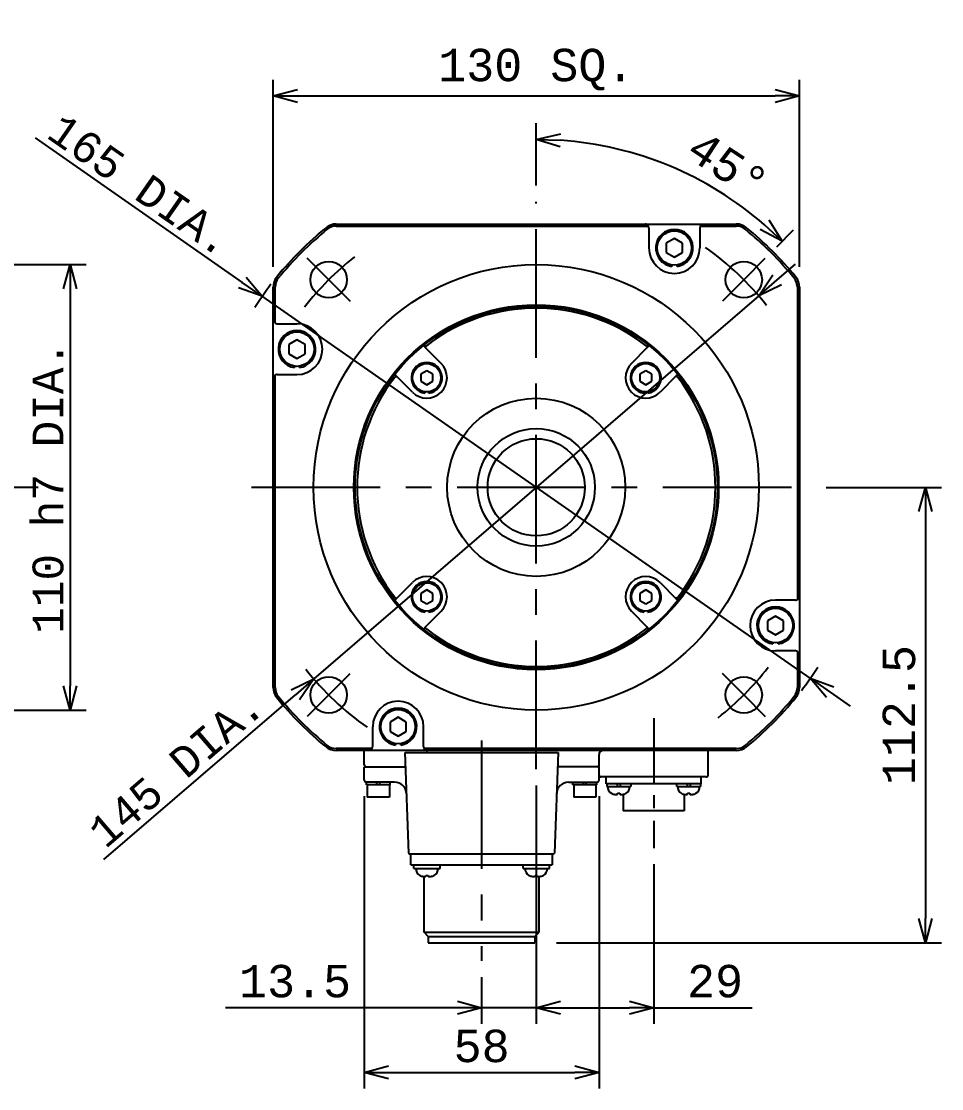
# Model space of a CAD drawing. Header units: millimetres. Extents: x 25 to 667, y 128 to 521.
# Drawn here: x 439.5 to 666.8, y 196.2 to 459.7 of the extents above; entities that cross this region are included whole.
import ezdxf

# ---------------------------------------------------------------- set-up
doc = ezdxf.new("R2010")
doc.units = ezdxf.units.MM
doc.linetypes.add('CENTER', pattern=[50.8, 31.75, -6.35, 6.35, -6.35])
doc.layers.add('CENTER', color=1, linetype='CENTER')
doc.layers.add('DIM', color=97, linetype='Continuous')
doc.styles.add('monotxt.shx', font='monotxt.shx', dxfattribs={"bigfont": 'extfont2.shx'})
doc.dimstyles.new('MANUAL', dxfattribs={"dimscale": 4, "dimtxt": 2, "dimasz": 1.5, "dimexe": 1, "dimexo": 1, "dimtad": 1, "dimdec": 1, "dimdsep": 46, "dimtxsty": 'monotxt.shx', "dimblk": 'OPEN30', "dimcen": 2.5, "dimadec": 0, "dimazin": 0, "dimtfac": 1, "dimtdec": 1, "dimtmove": 0, "dimatfit": 3, "dimldrblk": 'OPEN30', "dimfxl": 1, "dimtzin": 0, "dimlwe": -1, "dimarcsym": 0})
doc.dimstyles.new('MANUAL diameter', dxfattribs={"dimscale": 4, "dimtxt": 1.9, "dimasz": 1.5, "dimexe": 1, "dimexo": 1, "dimgap": 0.4, "dimtad": 1, "dimdsep": 46, "dimtxsty": 'monotxt.shx', "dimblk": 'OPEN30', "dimcen": 0.09, "dimclre": 256, "dimadec": 0, "dimazin": 0, "dimtfac": 1, "dimtmove": 0, "dimatfit": 3, "dimldrblk": 'OPEN30', "dimfxl": 1, "dimtolj": 1, "dimtzin": 0, "dimarcsym": 0})

# ---------------------------------------------------------------- blocks, each defined once
blk = doc.blocks.new('_Open30')
at = {"color": 0, "linetype": 'ByBlock', "lineweight": -2}
for p, q in [((-1, 0.268), (0, 0)), ((0, 0), (-1, -0.268)), ((0, 0), (-1, 0))]:
    blk.add_line(p, q, dxfattribs=at)
blk = doc.blocks.new('*D2')
at = {"layer": 'Defpoints', "color": 0}
for p in [(631.69, 441.31), (501.69, 395.08), (631.69, 395.08)]:
    blk.add_point(p, dxfattribs=at)
at = {"layer": 'DIM', "color": 0}
for p, q in [((501.69, 399.08), (501.69, 445.31)), ((631.69, 399.08), (631.69, 445.31))]:
    blk.add_line(p, q, dxfattribs=at)
at = {"layer": 'DIM', "color": 0, "lineweight": -2}
blk.add_line((507.69, 441.31), (625.69, 441.31), dxfattribs=at)
at = {"layer": 'DIM', "color": 0, "lineweight": -2, "xscale": 6, "yscale": 6, "zscale": 6, "rotation": 180}
blk.add_blockref('_Open30', (501.69, 441.31), dxfattribs=at)
at = {"layer": 'DIM', "color": 0, "lineweight": -2, "xscale": 6, "yscale": 6, "zscale": 6}
blk.add_blockref('_Open30', (631.69, 441.31), dxfattribs=at)
at = {"layer": 'DIM', "color": 0, "insert": (566.69, 447.81), "char_height": 8, "attachment_point": 5, "style": 'monotxt.shx'}
blk.add_mtext('130 SQ.', dxfattribs=at)
blk = doc.blocks.new('*D3')
at = {"layer": 'Defpoints', "color": 0}
for p in [(499, 391.84), (634.37, 297.51)]:
    blk.add_point(p, dxfattribs=at)
at = {"layer": 'DIM', "color": 0, "lineweight": -2}
for p, q in [((442.88, 430.94), (494.07, 395.27)), ((634.37, 297.51), (499, 391.84)), ((639.3, 294.08), (644.22, 290.65))]:
    blk.add_line(p, q, dxfattribs=at)
at = {"layer": 'DIM', "color": 0, "lineweight": -2, "xscale": 6, "yscale": 6, "zscale": 6}
for p, rotation in [((499, 391.84), 325.1326233747921), ((634.37, 297.51), 145.1326233747921)]:
    blk.add_blockref('_Open30', p, dxfattribs=dict(at, rotation=rotation))
at = {"layer": 'DIM', "color": 0, "insert": (469.1, 419.25), "char_height": 7.6, "attachment_point": 5, "rotation": 325.1326, "style": 'monotxt.shx'}
blk.add_mtext('\\A1;165 DIA.', dxfattribs=at)
blk = doc.blocks.new('*D4')
at = {"layer": 'Defpoints', "color": 0}
for p in [(634.28, 344.67), (567.67, 232.18), (662.82, 232.18)]:
    blk.add_point(p, dxfattribs=at)
at = {"layer": 'DIM', "color": 0}
for p, q in [((638.28, 344.67), (666.82, 344.67)), ((571.67, 232.18), (666.82, 232.18))]:
    blk.add_line(p, q, dxfattribs=at)
at = {"layer": 'DIM', "color": 0, "lineweight": -2}
blk.add_line((662.82, 338.67), (662.82, 238.18), dxfattribs=at)
at = {"layer": 'DIM', "color": 0, "lineweight": -2, "xscale": 6, "yscale": 6, "zscale": 6}
for p, rotation in [((662.82, 344.67), 90), ((662.82, 232.18), 270)]:
    blk.add_blockref('_Open30', p, dxfattribs=dict(at, rotation=rotation))
at = {"layer": 'DIM', "color": 0, "insert": (656.32, 288.43), "char_height": 8, "attachment_point": 5, "rotation": 90, "style": 'monotxt.shx'}
blk.add_mtext('112.5', dxfattribs=at)
blk = doc.blocks.new('*D5')
at = {"layer": 'Defpoints', "color": 0}
for p in [(621.63, 391.98), (511.74, 297.37)]:
    blk.add_point(p, dxfattribs=at)
at = {"layer": 'DIM', "color": 0, "lineweight": -2}
for p, q in [((626.17, 395.89), (630.72, 399.81)), ((621.63, 391.98), (511.74, 297.37)), ((459.91, 252.74), (507.2, 293.45))]:
    blk.add_line(p, q, dxfattribs=at)
at = {"layer": 'DIM', "color": 0, "lineweight": -2, "xscale": 6, "yscale": 6, "zscale": 6}
for p, rotation in [((621.63, 391.98), 220.7270919902629), ((511.74, 297.37), 40.72709199026291)]:
    blk.add_blockref('_Open30', p, dxfattribs=dict(at, rotation=rotation))
at = {"layer": 'DIM', "color": 0, "insert": (477.76, 275.23), "char_height": 7.6, "attachment_point": 5, "rotation": 40.7271, "style": 'monotxt.shx'}
blk.add_mtext('\\A1;145 DIA.', dxfattribs=at)
blk = doc.blocks.new('*D6')
at = {"layer": 'Defpoints', "color": 0}
for p in [(566.69, 275.07), (553.19, 227.73), (566.69, 216.18)]:
    blk.add_point(p, dxfattribs=at)
at = {"layer": 'DIM', "color": 0}
for p, q in [((566.69, 271.07), (566.69, 212.18)), ((553.19, 223.73), (553.19, 212.18))]:
    blk.add_line(p, q, dxfattribs=at)
at = {"layer": 'DIM', "color": 0, "lineweight": -2}
for p, q in [((547.19, 216.18), (489.94, 216.18)), ((566.69, 216.18), (553.19, 216.18)), ((572.69, 216.18), (578.69, 216.18))]:
    blk.add_line(p, q, dxfattribs=at)
at = {"layer": 'DIM', "color": 0, "lineweight": -2, "xscale": 6, "yscale": 6, "zscale": 6}
blk.add_blockref('_Open30', (553.19, 216.18), dxfattribs=at)
at = {"layer": 'DIM', "color": 0, "lineweight": -2, "xscale": 6, "yscale": 6, "zscale": 6, "rotation": 180}
blk.add_blockref('_Open30', (566.69, 216.18), dxfattribs=at)
at = {"layer": 'DIM', "color": 0, "insert": (507.11, 222.68), "char_height": 8, "attachment_point": 5, "style": 'monotxt.shx'}
blk.add_mtext('13.5', dxfattribs=at)
blk = doc.blocks.new('*D7')
at = {"layer": 'Defpoints', "color": 0}
for p in [(524.19, 272.37), (582.19, 272.37), (582.19, 200.18)]:
    blk.add_point(p, dxfattribs=at)
at = {"layer": 'DIM', "color": 0}
for p, q in [((524.19, 268.37), (524.19, 196.18)), ((582.19, 268.37), (582.19, 196.18))]:
    blk.add_line(p, q, dxfattribs=at)
at = {"layer": 'DIM', "color": 0, "lineweight": -2}
blk.add_line((530.19, 200.18), (576.19, 200.18), dxfattribs=at)
at = {"layer": 'DIM', "color": 0, "lineweight": -2, "xscale": 6, "yscale": 6, "zscale": 6, "rotation": 180}
blk.add_blockref('_Open30', (524.19, 200.18), dxfattribs=at)
at = {"layer": 'DIM', "color": 0, "lineweight": -2, "xscale": 6, "yscale": 6, "zscale": 6}
blk.add_blockref('_Open30', (582.19, 200.18), dxfattribs=at)
at = {"layer": 'DIM', "color": 0, "insert": (553.19, 206.68), "char_height": 8, "attachment_point": 5, "style": 'monotxt.shx'}
blk.add_mtext('58', dxfattribs=at)
blk = doc.blocks.new('*D14')
at = {"layer": 'Defpoints', "color": 0}
for p in [(383.62, 399.67), (383.62, 289.67), (451.53, 289.67)]:
    blk.add_point(p, dxfattribs=at)
at = {"layer": 'DIM', "lineweight": -2}
for p, q in [((387.62, 399.67), (455.53, 399.67)), ((387.62, 289.67), (455.53, 289.67))]:
    blk.add_line(p, q, dxfattribs=at)
at = {"layer": 'DIM', "color": 0, "lineweight": -2}
blk.add_line((451.53, 393.67), (451.53, 295.67), dxfattribs=at)
at = {"layer": 'DIM', "color": 0, "lineweight": -2, "xscale": 6, "yscale": 6, "zscale": 6}
for p, rotation in [((451.53, 399.67), 90), ((451.53, 289.67), 270)]:
    blk.add_blockref('_Open30', p, dxfattribs=dict(at, rotation=rotation))
at = {"layer": 'DIM', "color": 0, "insert": (446.13, 344.67), "char_height": 7.6, "attachment_point": 5, "rotation": 90, "style": 'monotxt.shx'}
blk.add_mtext('\\A1;110 h7 DIA.', dxfattribs=at)
blk = doc.blocks.new('*D20')
at = {"layer": 'Defpoints', "color": 0}
for p in [(566.69, 275.07), (595.69, 255.58), (595.69, 216.18)]:
    blk.add_point(p, dxfattribs=at)
at = {"layer": 'DIM', "color": 0}
for p, q in [((566.69, 271.07), (566.69, 212.18)), ((595.69, 251.58), (595.69, 212.18))]:
    blk.add_line(p, q, dxfattribs=at)
at = {"layer": 'DIM', "color": 0, "lineweight": -2}
for p, q in [((572.69, 216.18), (589.69, 216.18)), ((595.69, 216.18), (620.02, 216.18))]:
    blk.add_line(p, q, dxfattribs=at)
at = {"layer": 'DIM', "color": 0, "lineweight": -2, "xscale": 6, "yscale": 6, "zscale": 6, "rotation": 180}
blk.add_blockref('_Open30', (566.69, 216.18), dxfattribs=at)
at = {"layer": 'DIM', "color": 0, "lineweight": -2, "xscale": 6, "yscale": 6, "zscale": 6}
blk.add_blockref('_Open30', (595.69, 216.18), dxfattribs=at)
at = {"layer": 'DIM', "color": 0, "insert": (610.85, 222.68), "char_height": 8, "attachment_point": 5, "style": 'monotxt.shx'}
blk.add_mtext('29', dxfattribs=at)
blk = doc.blocks.new('*D21')
at = {"layer": 'Defpoints', "color": 0}
for p in [(588.92, 427.66), (566.69, 415.19), (623.25, 401.24), (617.95, 395.94), (566.69, 344.67)]:
    blk.add_point(p, dxfattribs=at)
at = {"layer": 'DIM', "color": 0}
for p, q in [((566.69, 419.19), (566.69, 434.59)), ((626.08, 404.07), (630.26, 408.25))]:
    blk.add_line(p, q, dxfattribs=at)
at = {"layer": 'DIM', "color": 0, "lineweight": -2}
blk.add_arc((566.69, 344.67), 85.91, 49.0022, 85.9978, dxfattribs=at)
at = {"layer": 'DIM', "color": 0, "lineweight": -2, "xscale": 6, "yscale": 6, "zscale": 6}
for p, rotation in [((566.69, 430.59), 177.9989159191492), ((627.44, 405.42), 317.0010840808505)]:
    blk.add_blockref('_Open30', p, dxfattribs=dict(at, rotation=rotation))
at = {"layer": 'DIM', "color": 0, "insert": (617.74, 421.7), "char_height": 8, "attachment_point": 5, "rotation": 326.4622, "style": 'monotxt.shx'}
blk.add_mtext('45°\u3000', dxfattribs=at)

msp = doc.modelspace()

# ---------------------------------------------------------------- linework, layer by layer
for p, q in [((517.276, 409.673), (607.822, 409.673)), ((517.276, 409.173), (594.397, 409.173)), ((594.531, 408.673), (594.531, 403.779)), ((607.09, 408.673), (607.09, 403.779)), ((607.224, 409.173), (616.094, 409.173)), ((608.073, 409.673), (616.094, 409.673)), ((600.81, 406.088), (598.81, 404.933)), ((602.81, 404.933), (600.81, 406.088)), ((598.81, 404.933), (598.81, 402.624)), ((602.81, 402.624), (602.81, 404.933)), ((598.81, 402.624), (600.81, 401.469)), ((600.81, 401.469), (602.81, 402.624)), ((600.16, 399.586), (600.16, 399.225)), ((601.46, 399.225), (601.46, 399.586)), ((501.685, 386.06), (501.685, 394.082)), ((502.185, 385.211), (502.185, 394.082)), ((631.185, 394.082), (631.185, 316.961)), ((631.685, 394.082), (631.685, 303.536)), ((501.685, 295.263), (501.685, 385.809)), ((502.685, 385.077), (507.579, 385.077)), ((507.579, 381.107), (505.579, 379.952)), ((505.579, 379.952), (505.579, 377.643)), ((509.579, 379.952), (507.579, 381.107)), ((509.579, 377.643), (509.579, 379.952)), ((505.579, 377.643), (507.579, 376.488)), ((507.579, 376.488), (509.579, 377.643)), ((539.174, 379.255), (543.174, 375.255)), ((590.197, 375.255), (594.197, 379.255)), ((506.929, 374.605), (506.929, 374.244)), ((508.229, 374.244), (508.229, 374.605)), ((502.185, 295.263), (502.185, 372.384)), ((502.685, 372.518), (507.579, 372.518)), ((536.103, 368.184), (532.103, 372.184)), ((539.639, 373.451), (538.139, 372.585)), ((538.139, 372.585), (538.139, 370.853)), ((541.139, 372.585), (539.639, 373.451)), ((541.139, 370.853), (541.139, 372.585)), ((593.732, 373.451), (592.232, 372.585)), ((592.232, 372.585), (592.232, 370.853)), ((595.232, 372.585), (593.732, 373.451)), ((595.232, 370.853), (595.232, 372.585)), ((601.268, 372.184), (597.268, 368.184)), ((538.139, 370.853), (539.639, 369.987)), ((539.639, 369.987), (541.139, 370.853)), ((592.232, 370.853), (593.732, 369.987)), ((593.732, 369.987), (595.232, 370.853)), ((539.139, 368.27), (539.139, 367.952)), ((540.139, 367.952), (540.139, 368.27)), ((593.232, 368.27), (593.232, 367.952)), ((594.232, 367.952), (594.232, 368.27)), ((532.103, 317.161), (536.103, 321.161)), ((539.639, 319.358), (538.139, 318.492)), ((541.139, 318.492), (539.639, 319.358)), ((593.732, 319.358), (592.232, 318.492)), ((595.232, 318.492), (593.732, 319.358)), ((597.268, 321.161), (601.268, 317.161)), ((538.139, 318.492), (538.139, 316.76)), ((538.139, 316.76), (539.639, 315.894)), ((539.639, 315.894), (541.139, 316.76)), ((541.139, 316.76), (541.139, 318.492)), ((592.232, 318.492), (592.232, 316.76)), ((592.232, 316.76), (593.732, 315.894)), ((593.732, 315.894), (595.232, 316.76)), ((595.232, 316.76), (595.232, 318.492)), ((630.685, 316.827), (625.792, 316.827)), ((539.139, 314.176), (539.139, 313.859)), ((543.174, 314.09), (539.174, 310.09)), ((540.139, 313.859), (540.139, 314.176)), ((594.197, 310.09), (590.197, 314.09)), ((593.232, 314.176), (593.232, 313.859)), ((594.232, 313.859), (594.232, 314.176)), ((625.792, 312.857), (623.792, 311.702)), ((623.792, 311.702), (623.792, 309.393)), ((627.792, 311.702), (625.792, 312.857)), ((627.792, 309.393), (627.792, 311.702)), ((623.792, 309.393), (625.792, 308.238)), ((625.792, 308.238), (627.792, 309.393)), ((625.142, 306.355), (625.142, 305.994)), ((626.442, 305.994), (626.442, 306.355)), ((630.685, 304.268), (625.792, 304.268)), ((631.185, 304.134), (631.185, 295.263)), ((631.685, 303.285), (631.685, 295.263)), ((532.56, 287.876), (530.56, 286.721)), ((534.56, 286.721), (532.56, 287.876)), ((526.281, 280.673), (526.281, 285.566)), ((530.56, 286.721), (530.56, 284.412)), ((534.56, 284.412), (534.56, 286.721)), ((538.84, 280.673), (538.84, 285.566)), ((530.56, 284.412), (532.56, 283.257)), ((532.56, 283.257), (534.56, 284.412)), ((526.147, 280.173), (517.276, 280.173)), ((525.298, 279.673), (517.276, 279.673)), ((524.185, 276.173), (524.185, 279.673)), ((616.094, 279.673), (525.549, 279.673)), ((531.91, 281.373), (531.91, 281.012)), ((533.21, 281.012), (533.21, 281.373)), ((616.094, 280.173), (538.974, 280.173)), ((609.185, 273.673), (609.185, 279.673)), ((534.312, 279.173), (572.058, 279.173)), ((535.179, 254.366), (534.312, 279.173)), ((572.058, 279.173), (571.192, 254.366)), ((582.185, 272.373), (582.185, 278.673)), ((524.185, 272.373), (524.185, 275.473)), ((524.385, 275.673), (534.435, 275.673)), ((581.985, 275.673), (571.936, 275.673)), ((531.67, 271.873), (524.685, 271.873)), ((524.735, 271.173), (524.735, 271.873)), ((527.335, 271.173), (527.335, 271.873)), ((528.035, 271.173), (528.035, 271.873)), ((530.635, 271.173), (530.635, 271.873)), ((531.673, 271.873), (531.671, 271.873)), ((574.699, 271.873), (574.698, 271.873)), ((574.701, 271.873), (581.685, 271.873)), ((575.735, 271.173), (575.735, 271.873)), ((578.335, 271.173), (578.335, 271.873)), ((579.035, 271.173), (579.035, 271.873)), ((581.635, 271.173), (581.635, 271.873)), ((608.685, 273.173), (582.685, 273.173)), ((583.985, 271.473), (583.985, 273.173)), ((607.385, 271.473), (583.985, 271.473)), ((584.105, 271.473), (584.105, 270.773)), ((586.705, 271.473), (586.705, 270.773)), ((587.405, 271.473), (587.405, 270.773)), ((590.005, 271.473), (590.005, 270.773)), ((601.365, 271.473), (601.365, 270.773)), ((603.965, 271.473), (603.965, 270.773)), ((604.665, 271.473), (604.665, 270.773)), ((607.265, 271.473), (607.265, 270.773)), ((607.385, 271.473), (607.385, 273.173)), ((530.634, 271.173), (524.737, 271.173)), ((524.935, 271.173), (524.935, 268.173)), ((530.435, 271.173), (530.435, 268.173)), ((581.634, 271.173), (575.737, 271.173)), ((575.935, 271.173), (575.935, 268.173)), ((581.435, 271.173), (581.435, 268.173)), ((584.107, 270.773), (590.004, 270.773)), ((585.255, 269.108), (585.277, 269.108)), ((586.775, 269.108), (587.335, 269.108)), ((586.775, 268.888), (586.775, 269.108)), ((587.335, 269.108), (587.335, 268.888)), ((588.185, 268.873), (588.185, 264.773)), ((588.834, 269.108), (588.855, 269.108)), ((601.367, 270.773), (607.264, 270.773)), ((602.515, 269.108), (602.537, 269.108)), ((603.185, 268.873), (603.185, 264.773)), ((604.035, 268.888), (604.035, 269.108)), ((604.035, 269.108), (604.595, 269.108)), ((604.595, 269.108), (604.595, 268.888)), ((606.094, 269.108), (606.115, 269.108)), ((530.435, 268.173), (524.935, 268.173)), ((581.435, 268.173), (575.935, 268.173)), ((603.185, 264.773), (588.185, 264.773)), ((535.379, 254.173), (570.992, 254.173)), ((535.725, 251.423), (535.725, 254.173)), ((570.645, 254.173), (570.645, 251.423)), ((535.725, 251.423), (570.645, 251.423)), ((536.445, 250.523), (536.445, 251.423)), ((536.445, 250.523), (542.945, 250.523)), ((542.945, 250.523), (542.945, 251.423)), ((563.415, 250.523), (563.415, 251.423)), ((563.415, 250.523), (569.915, 250.523)), ((569.915, 250.523), (569.915, 251.423)), ((537.895, 248.858), (537.917, 248.858)), ((538.985, 234.808), (538.985, 248.582)), ((539.415, 248.638), (539.415, 248.858)), ((539.415, 248.858), (539.975, 248.858)), ((539.975, 248.858), (539.975, 248.638)), ((541.474, 248.858), (541.495, 248.858)), ((564.865, 248.858), (564.887, 248.858)), ((566.385, 248.638), (566.385, 248.858)), ((566.385, 248.858), (566.945, 248.858)), ((566.945, 248.858), (566.945, 248.638)), ((567.385, 234.808), (567.385, 248.583)), ((568.444, 248.858), (568.465, 248.858)), ((538.985, 234.808), (567.385, 234.808)), ((540.01, 233.783), (538.985, 234.808)), ((566.36, 233.783), (567.385, 234.808)), ((540.01, 233.783), (566.36, 233.783)), ((540.01, 233.783), (540.01, 232.183)), ((540.011, 232.183), (566.36, 232.183)), ((566.36, 233.783), (566.36, 232.183))]:
    msp.add_line(p, q)
at = {"linetype": 'Continuous'}
for centre, radius in [((600.81, 403.779), 4.25), ((515.42, 395.938), 4.5), ((566.685, 344.673), 55), ((617.951, 395.938), 4.5), ((566.685, 344.673), 45.05), ((566.685, 344.673), 44.75), ((507.579, 378.798), 4.25), ((539.639, 371.719), 3.5), ((593.732, 371.719), 3.5), ((566.685, 344.673), 14.5), ((566.685, 344.673), 12), ((539.639, 317.626), 3.5), ((593.732, 317.626), 3.5), ((625.792, 310.548), 4.25), ((515.42, 293.407), 4.5), ((617.951, 293.407), 4.5), ((532.56, 285.566), 4.25)]:
    msp.add_circle(centre, radius, dxfattribs=at)
msp.add_circle((566.685, 344.673), 22)
for centre, radius, start, end in [((566.685, 344.673), 82.5, 129.00691, 140.99309), ((517.276, 405.673), 4, 90, 129.00691), ((517.276, 405.673), 3.5, 90, 129.00691), ((616.094, 405.673), 4, 50.99309, 90), ((616.094, 405.673), 3.5, 50.99309, 90), ((566.685, 344.673), 82.5, 39.00691, 50.99309), ((566.685, 344.673), 82, 129.00691, 140.99309), ((600.81, 403.779), 4.6, 278.12333, 261.87667), ((566.685, 344.673), 82, 39.00691, 50.99309), ((600.81, 403.779), 6.279, 180, 0), ((505.685, 394.082), 4, 140.99309, 180), ((505.685, 394.082), 3.5, 140.99309, 180), ((627.685, 394.082), 3.5, 0, 39.00691), ((627.685, 394.082), 4, 0, 39.00691), ((566.685, 344.673), 44.25, 52.19779, 127.80222), ((507.579, 378.798), 6.279, 270, 90), ((507.579, 378.798), 4.6, 278.12333, 261.87667), ((539.528, 379.608), 0.5, 129.97446, 225), ((593.843, 379.608), 0.5, 315, 50.02554), ((539.639, 371.719), 3.8, 277.56084, 262.43916), ((539.639, 371.719), 5, 225, 45), ((593.732, 371.719), 5, 135, 315), ((593.732, 371.719), 3.8, 277.56084, 262.43916), ((566.685, 344.673), 44.25, 142.19779, 217.80222), ((531.749, 371.83), 0.5, 45, 140.02554), ((601.621, 371.83), 0.5, 39.97446, 135), ((566.685, 344.673), 44.25, 322.19779, 37.80222), ((539.639, 317.626), 5, 315, 135), ((593.732, 317.626), 5, 45, 225), ((539.639, 317.626), 3.8, 277.56084, 262.43916), ((593.732, 317.626), 3.8, 277.56084, 262.43916), ((531.749, 317.515), 0.5, 219.97446, 315), ((601.621, 317.515), 0.5, 225, 320.02554), ((625.792, 310.548), 6.279, 90, 270), ((625.792, 310.548), 4.6, 278.12333, 261.87667), ((539.528, 309.737), 0.5, 135, 230.02554), ((566.685, 344.673), 44.25, 232.19779, 307.80222), ((593.843, 309.737), 0.5, 309.97446, 45), ((505.685, 295.263), 4, 180, 219.00691), ((505.685, 295.263), 3.5, 180, 219.00691), ((627.685, 295.263), 3.5, 320.99309, 0), ((627.685, 295.263), 4, 320.99309, 0), ((566.685, 344.673), 82.5, 219.00691, 230.99309), ((566.685, 344.673), 82, 219.00691, 230.99309), ((566.685, 344.673), 82, 309.00691, 320.99309), ((566.685, 344.673), 82.5, 309.00691, 320.99309), ((532.56, 285.566), 6.279, 0, 180), ((532.56, 285.566), 4.6, 278.12333, 261.87667), ((517.276, 283.673), 4, 230.99309, 270), ((517.276, 283.673), 3.5, 230.99309, 270), ((583.185, 278.673), 1, 90, 180), ((616.094, 283.673), 3.5, 270, 309.00691), ((616.094, 283.673), 4, 270, 309.00691), ((524.685, 276.173), 0.5, 180, 270), ((524.385, 275.473), 0.2, 90, 180), ((581.685, 276.173), 0.5, 270, 0), ((581.985, 275.473), 0.2, 0, 90), ((524.685, 272.373), 0.5, 180, 270), ((531.67, 268.873), 3, 2, 90), ((574.701, 268.873), 3, 90, 178), ((581.685, 272.373), 0.5, 270, 0), ((582.685, 273.673), 0.5, 180, 270), ((608.685, 273.673), 0.5, 270, 0), ((586.239, 270.773), 1.934, 180, 239.41971), ((587.872, 270.773), 1.934, 300.58029, 0), ((603.499, 270.773), 1.934, 180, 239.41971), ((605.132, 270.773), 1.934, 300.58029, 0), ((535.379, 254.373), 0.2, 182, 270), ((570.992, 254.373), 0.2, 270, 358), ((538.879, 250.523), 1.934, 180, 239.41971), ((540.512, 250.523), 1.934, 300.58029, 0), ((565.849, 250.523), 1.934, 180, 239.41971), ((567.482, 250.523), 1.934, 300.58029, 0)]:
    msp.add_arc(centre, radius, start, end)
for points in [[(593.644, 409.668), (593.612, 409.669), (593.58, 409.671), (593.548, 409.673)], [(607.977, 409.668), (608.009, 409.669), (608.041, 409.671), (608.073, 409.673)], [(631.681, 303.381), (631.682, 303.349), (631.684, 303.317), (631.685, 303.285)], [(539.727, 279.677), (539.759, 279.676), (539.791, 279.674), (539.823, 279.673)]]:
    msp.add_open_spline(points, degree=3, dxfattribs=at)
for points, knots in [([(594.397, 409.173), (594.356, 409.236), (594.278, 409.36), (594.114, 409.502), (593.934, 409.601), (593.774, 409.651), (593.676, 409.664), (593.644, 409.668)], [0, 0, 0, 0, 0.2259146, 0.43827223, 0.64185539, 0.83997537, 0.93661435, 0.93661435, 0.93661435, 0.93661435]), ([(594.531, 408.673), (594.528, 408.731), (594.522, 408.847), (594.476, 409.017), (594.423, 409.121), (594.397, 409.173)], [0, 0, 0, 0, 0.17440504, 0.3488599, 0.5229506, 0.5229506, 0.5229506, 0.5229506]), ([(607.224, 409.173), (607.197, 409.121), (607.145, 409.017), (607.099, 408.847), (607.093, 408.731), (607.09, 408.673)], [0, 0, 0, 0, 0.1740907, 0.34854556, 0.5229506, 0.5229506, 0.5229506, 0.5229506]), ([(607.224, 409.173), (607.264, 409.236), (607.343, 409.36), (607.507, 409.502), (607.687, 409.601), (607.847, 409.651), (607.945, 409.664), (607.977, 409.668)], [0, 0, 0, 0, 0.2259146, 0.43827223, 0.64185539, 0.83997537, 0.93661435, 0.93661435, 0.93661435, 0.93661435]), ([(502.185, 385.211), (502.122, 385.251), (501.998, 385.33), (501.856, 385.494), (501.757, 385.674), (501.696, 385.865), (501.689, 385.996), (501.685, 386.06)], [0, 0, 0, 0, 0.2259146, 0.4382722, 0.6418554, 0.8399754, 1.0326452, 1.0326452, 1.0326452, 1.0326452]), ([(502.185, 385.211), (502.237, 385.185), (502.341, 385.132), (502.511, 385.086), (502.627, 385.08), (502.685, 385.077)], [0, 0, 0, 0, 0.1740907, 0.34854556, 0.5229506, 0.5229506, 0.5229506, 0.5229506]), ([(539.53, 379.606), (539.493, 379.567), (539.424, 379.492), (539.346, 379.372), (539.302, 379.266), (539.284, 379.172), (539.31, 379.126), (539.322, 379.107)], [0, 0, 0, 0, 0.16167981, 0.30606449, 0.42370021, 0.51143622, 0.57651519, 0.57651519, 0.57651519, 0.57651519]), ([(539.53, 379.606), (539.533, 379.61), (539.54, 379.617), (539.551, 379.627), (539.559, 379.633), (539.563, 379.636)], [0, 0, 0, 0, 0.014764921, 0.029559212, 0.044411504, 0.044411504, 0.044411504, 0.044411504]), ([(593.841, 379.606), (593.838, 379.61), (593.831, 379.617), (593.82, 379.627), (593.812, 379.633), (593.808, 379.636)], [0, 0, 0, 0, 0.014764921, 0.029559212, 0.044412288, 0.044412288, 0.044412288, 0.044412288]), ([(593.841, 379.606), (593.878, 379.567), (593.947, 379.492), (594.025, 379.372), (594.069, 379.266), (594.087, 379.172), (594.06, 379.126), (594.049, 379.107)], [0, 0, 0, 0, 0.16167981, 0.30606449, 0.42370021, 0.51143622, 0.57651519, 0.57651519, 0.57651519, 0.57651519]), ([(502.185, 372.384), (502.122, 372.344), (501.998, 372.265), (501.856, 372.101), (501.757, 371.921), (501.696, 371.73), (501.689, 371.599), (501.685, 371.535)], [0, 0, 0, 0, 0.2259146, 0.4382722, 0.6418554, 0.8399754, 1.0326452, 1.0326452, 1.0326452, 1.0326452]), ([(502.685, 372.518), (502.627, 372.515), (502.511, 372.509), (502.341, 372.463), (502.237, 372.411), (502.185, 372.384)], [0, 0, 0, 0, 0.17440504, 0.3488599, 0.5229506, 0.5229506, 0.5229506, 0.5229506]), ([(531.751, 371.828), (531.748, 371.825), (531.741, 371.818), (531.731, 371.807), (531.725, 371.799), (531.722, 371.795)], [0, 0, 0, 0, 0.014764921, 0.029559212, 0.044412288, 0.044412288, 0.044412288, 0.044412288]), ([(531.751, 371.828), (531.791, 371.865), (531.866, 371.934), (531.986, 372.012), (532.092, 372.056), (532.186, 372.074), (532.231, 372.048), (532.251, 372.036)], [0, 0, 0, 0, 0.16167981, 0.30606449, 0.42370021, 0.51143622, 0.57651519, 0.57651519, 0.57651519, 0.57651519]), ([(601.619, 371.828), (601.58, 371.865), (601.505, 371.934), (601.385, 372.012), (601.279, 372.056), (601.184, 372.074), (601.139, 372.048), (601.12, 372.036)], [0, 0, 0, 0, 0.16167981, 0.30606449, 0.42370021, 0.51143622, 0.57651519, 0.57651519, 0.57651519, 0.57651519]), ([(601.619, 371.828), (601.623, 371.825), (601.63, 371.818), (601.639, 371.807), (601.646, 371.799), (601.649, 371.795)], [0, 0, 0, 0, 0.014764921, 0.029559212, 0.044411527, 0.044411527, 0.044411527, 0.044411527]), ([(531.751, 317.517), (531.748, 317.52), (531.741, 317.527), (531.731, 317.538), (531.725, 317.546), (531.722, 317.55)], [0, 0, 0, 0, 0.014764921, 0.029559212, 0.044411526, 0.044411526, 0.044411526, 0.044411526]), ([(531.751, 317.517), (531.791, 317.48), (531.866, 317.411), (531.986, 317.333), (532.092, 317.289), (532.186, 317.271), (532.231, 317.297), (532.251, 317.309)], [0, 0, 0, 0, 0.16167981, 0.30606449, 0.42370021, 0.51143622, 0.57651519, 0.57651519, 0.57651519, 0.57651519]), ([(601.619, 317.517), (601.58, 317.48), (601.505, 317.411), (601.385, 317.333), (601.279, 317.289), (601.184, 317.271), (601.139, 317.297), (601.12, 317.309)], [0, 0, 0, 0, 0.16167981, 0.30606449, 0.42370021, 0.51143622, 0.57651519, 0.57651519, 0.57651519, 0.57651519]), ([(601.619, 317.517), (601.623, 317.52), (601.63, 317.527), (601.639, 317.538), (601.646, 317.546), (601.649, 317.55)], [0, 0, 0, 0, 0.014764921, 0.029559212, 0.044412288, 0.044412288, 0.044412288, 0.044412288]), ([(630.685, 316.827), (630.744, 316.83), (630.86, 316.836), (631.03, 316.882), (631.134, 316.935), (631.185, 316.961)], [0, 0, 0, 0, 0.17440504, 0.3488599, 0.5229506, 0.5229506, 0.5229506, 0.5229506]), ([(631.185, 316.961), (631.249, 317.001), (631.373, 317.08), (631.515, 317.244), (631.614, 317.424), (631.675, 317.615), (631.682, 317.746), (631.685, 317.81)], [0, 0, 0, 0, 0.2259146, 0.4382722, 0.6418554, 0.8399754, 1.0326452, 1.0326452, 1.0326452, 1.0326452]), ([(539.53, 309.739), (539.493, 309.778), (539.424, 309.853), (539.346, 309.973), (539.302, 310.079), (539.284, 310.173), (539.31, 310.219), (539.322, 310.238)], [0, 0, 0, 0, 0.16167981, 0.30606449, 0.42370021, 0.51143622, 0.57651519, 0.57651519, 0.57651519, 0.57651519]), ([(539.53, 309.739), (539.533, 309.735), (539.54, 309.728), (539.551, 309.718), (539.559, 309.712), (539.563, 309.709)], [0, 0, 0, 0, 0.014764921, 0.029559212, 0.044412288, 0.044412288, 0.044412288, 0.044412288]), ([(593.841, 309.739), (593.838, 309.735), (593.831, 309.728), (593.82, 309.718), (593.812, 309.712), (593.808, 309.709)], [0, 0, 0, 0, 0.014764921, 0.029559212, 0.044411509, 0.044411509, 0.044411509, 0.044411509]), ([(593.841, 309.739), (593.878, 309.778), (593.947, 309.853), (594.025, 309.973), (594.069, 310.079), (594.087, 310.173), (594.06, 310.219), (594.049, 310.238)], [0, 0, 0, 0, 0.16167981, 0.30606449, 0.42370021, 0.51143622, 0.57651519, 0.57651519, 0.57651519, 0.57651519]), ([(631.185, 304.134), (631.134, 304.161), (631.03, 304.213), (630.86, 304.259), (630.744, 304.265), (630.685, 304.268)], [0, 0, 0, 0, 0.1740907, 0.34854556, 0.5229506, 0.5229506, 0.5229506, 0.5229506]), ([(631.185, 304.134), (631.249, 304.094), (631.373, 304.015), (631.515, 303.851), (631.614, 303.671), (631.664, 303.511), (631.677, 303.413), (631.681, 303.381)], [0, 0, 0, 0, 0.2259146, 0.43827223, 0.64185539, 0.83997537, 0.93661435, 0.93661435, 0.93661435, 0.93661435]), ([(526.147, 280.173), (526.106, 280.109), (526.028, 279.985), (525.864, 279.843), (525.684, 279.744), (525.493, 279.683), (525.362, 279.676), (525.298, 279.673)], [0, 0, 0, 0, 0.2259146, 0.4382722, 0.6418554, 0.8399754, 1.0326452, 1.0326452, 1.0326452, 1.0326452]), ([(526.147, 280.173), (526.173, 280.224), (526.226, 280.328), (526.272, 280.498), (526.278, 280.614), (526.281, 280.673)], [0, 0, 0, 0, 0.1740907, 0.34854556, 0.5229506, 0.5229506, 0.5229506, 0.5229506]), ([(538.84, 280.673), (538.843, 280.614), (538.849, 280.498), (538.895, 280.328), (538.947, 280.224), (538.974, 280.173)], [0, 0, 0, 0, 0.17440504, 0.3488599, 0.5229506, 0.5229506, 0.5229506, 0.5229506]), ([(538.974, 280.173), (539.014, 280.109), (539.093, 279.985), (539.257, 279.843), (539.437, 279.744), (539.597, 279.694), (539.695, 279.681), (539.727, 279.677)], [0, 0, 0, 0, 0.2259146, 0.43827223, 0.64185539, 0.83997537, 0.93661435, 0.93661435, 0.93661435, 0.93661435]), ([(585.277, 269.108), (585.336, 269.076), (585.453, 269.012), (585.641, 268.938), (585.771, 268.905), (585.837, 268.888)], [0, 0, 0, 0, 0.19868195, 0.39963787, 0.60367541, 0.60367541, 0.60367541, 0.60367541]), ([(585.837, 268.888), (585.854, 268.885), (585.887, 268.879), (585.938, 268.871), (585.972, 268.866), (585.989, 268.864)], [0, 0, 0, 0, 0.05028399, 0.101594, 0.1539302, 0.1539302, 0.1539302, 0.1539302]), ([(585.989, 268.864), (586.018, 268.861), (586.082, 268.853), (586.186, 268.843), (586.305, 268.834), (586.389, 268.83), (586.432, 268.828)], [0, 0, 0, 0, 0.08693638, 0.19288, 0.31361434, 0.44426605, 0.44426605, 0.44426605, 0.44426605]), ([(586.432, 268.828), (586.457, 268.83), (586.505, 268.834), (586.574, 268.843), (586.634, 268.853), (586.671, 268.861), (586.688, 268.864)], [0, 0, 0, 0, 0.07474143, 0.14490639, 0.20708483, 0.25828893, 0.25828893, 0.25828893, 0.25828893]), ([(586.688, 268.864), (586.698, 268.866), (586.717, 268.871), (586.747, 268.879), (586.766, 268.885), (586.775, 268.888)], [0, 0, 0, 0, 0.030688708, 0.061023192, 0.091034286, 0.091034286, 0.091034286, 0.091034286]), ([(587.335, 268.888), (587.345, 268.885), (587.364, 268.879), (587.393, 268.871), (587.413, 268.866), (587.423, 268.864)], [0, 0, 0, 0, 0.030022557, 0.060357274, 0.091034286, 0.091034286, 0.091034286, 0.091034286]), ([(587.423, 268.864), (587.44, 268.86), (587.478, 268.853), (587.539, 268.843), (587.607, 268.834), (587.654, 268.83), (587.679, 268.828)], [0, 0, 0, 0, 0.05264782, 0.11516233, 0.18475346, 0.2582891, 0.2582891, 0.2582891, 0.2582891]), ([(587.679, 268.828), (587.722, 268.83), (587.806, 268.834), (587.925, 268.843), (588.029, 268.853), (588.093, 268.861), (588.121, 268.864)], [0, 0, 0, 0, 0.13065171, 0.25138605, 0.35732967, 0.44426605, 0.44426605, 0.44426605, 0.44426605]), ([(588.121, 268.864), (588.139, 268.866), (588.173, 268.871), (588.224, 268.879), (588.257, 268.885), (588.274, 268.888)], [0, 0, 0, 0, 0.05234879, 0.1036582, 0.1539302, 0.1539302, 0.1539302, 0.1539302]), ([(588.274, 268.888), (588.339, 268.905), (588.47, 268.938), (588.658, 269.012), (588.775, 269.076), (588.834, 269.108)], [0, 0, 0, 0, 0.20402164, 0.40497761, 0.60367541, 0.60367541, 0.60367541, 0.60367541]), ([(602.537, 269.108), (602.596, 269.076), (602.713, 269.012), (602.901, 268.938), (603.031, 268.905), (603.097, 268.888)], [0, 0, 0, 0, 0.19868195, 0.39963787, 0.60367541, 0.60367541, 0.60367541, 0.60367541]), ([(603.097, 268.888), (603.114, 268.885), (603.147, 268.879), (603.198, 268.871), (603.232, 268.866), (603.249, 268.864)], [0, 0, 0, 0, 0.05028399, 0.101594, 0.1539302, 0.1539302, 0.1539302, 0.1539302]), ([(603.249, 268.864), (603.278, 268.861), (603.342, 268.853), (603.446, 268.843), (603.565, 268.834), (603.649, 268.83), (603.692, 268.828)], [0, 0, 0, 0, 0.08693638, 0.19288, 0.31361434, 0.44426605, 0.44426605, 0.44426605, 0.44426605]), ([(603.692, 268.828), (603.717, 268.83), (603.765, 268.834), (603.834, 268.843), (603.894, 268.853), (603.931, 268.861), (603.948, 268.864)], [0, 0, 0, 0, 0.07474143, 0.14490639, 0.20708483, 0.25828893, 0.25828893, 0.25828893, 0.25828893]), ([(603.948, 268.864), (603.958, 268.866), (603.977, 268.871), (604.007, 268.879), (604.026, 268.885), (604.035, 268.888)], [0, 0, 0, 0, 0.030688708, 0.061023192, 0.091034286, 0.091034286, 0.091034286, 0.091034286]), ([(604.595, 268.888), (604.605, 268.885), (604.624, 268.879), (604.653, 268.871), (604.673, 268.866), (604.683, 268.864)], [0, 0, 0, 0, 0.030022557, 0.060357274, 0.091034286, 0.091034286, 0.091034286, 0.091034286]), ([(604.683, 268.864), (604.7, 268.86), (604.738, 268.853), (604.799, 268.843), (604.867, 268.834), (604.914, 268.83), (604.939, 268.828)], [0, 0, 0, 0, 0.05264782, 0.11516233, 0.18475346, 0.2582891, 0.2582891, 0.2582891, 0.2582891]), ([(604.939, 268.828), (604.982, 268.83), (605.066, 268.834), (605.185, 268.843), (605.289, 268.853), (605.353, 268.861), (605.381, 268.864)], [0, 0, 0, 0, 0.13065171, 0.25138605, 0.35732967, 0.44426605, 0.44426605, 0.44426605, 0.44426605]), ([(605.381, 268.864), (605.399, 268.866), (605.433, 268.871), (605.484, 268.879), (605.517, 268.885), (605.534, 268.888)], [0, 0, 0, 0, 0.05234879, 0.1036582, 0.1539302, 0.1539302, 0.1539302, 0.1539302]), ([(605.534, 268.888), (605.599, 268.905), (605.73, 268.938), (605.918, 269.012), (606.035, 269.076), (606.094, 269.108)], [0, 0, 0, 0, 0.20402164, 0.40497761, 0.60367541, 0.60367541, 0.60367541, 0.60367541]), ([(537.917, 248.858), (537.976, 248.826), (538.093, 248.762), (538.281, 248.688), (538.411, 248.655), (538.477, 248.638)], [0, 0, 0, 0, 0.19868195, 0.39963787, 0.60367541, 0.60367541, 0.60367541, 0.60367541]), ([(538.477, 248.638), (538.494, 248.635), (538.527, 248.629), (538.578, 248.621), (538.612, 248.616), (538.629, 248.614)], [0, 0, 0, 0, 0.05028399, 0.101594, 0.1539302, 0.1539302, 0.1539302, 0.1539302]), ([(538.629, 248.614), (538.658, 248.611), (538.722, 248.603), (538.826, 248.593), (538.945, 248.584), (539.029, 248.58), (539.072, 248.578)], [0, 0, 0, 0, 0.08693638, 0.19288, 0.31361434, 0.44426605, 0.44426605, 0.44426605, 0.44426605]), ([(539.072, 248.578), (539.097, 248.58), (539.145, 248.584), (539.214, 248.593), (539.274, 248.603), (539.311, 248.611), (539.328, 248.614)], [0, 0, 0, 0, 0.07474143, 0.14490639, 0.20708483, 0.25828893, 0.25828893, 0.25828893, 0.25828893]), ([(539.328, 248.614), (539.338, 248.616), (539.357, 248.621), (539.387, 248.629), (539.406, 248.635), (539.415, 248.638)], [0, 0, 0, 0, 0.030688708, 0.061023192, 0.091034286, 0.091034286, 0.091034286, 0.091034286]), ([(539.975, 248.638), (539.985, 248.635), (540.004, 248.629), (540.033, 248.621), (540.053, 248.616), (540.063, 248.614)], [0, 0, 0, 0, 0.030022557, 0.060357274, 0.091034286, 0.091034286, 0.091034286, 0.091034286]), ([(540.063, 248.614), (540.08, 248.61), (540.118, 248.603), (540.179, 248.593), (540.247, 248.584), (540.294, 248.58), (540.319, 248.578)], [0, 0, 0, 0, 0.05264782, 0.11516233, 0.18475346, 0.2582891, 0.2582891, 0.2582891, 0.2582891]), ([(540.319, 248.578), (540.362, 248.58), (540.446, 248.584), (540.565, 248.593), (540.669, 248.603), (540.733, 248.611), (540.761, 248.614)], [0, 0, 0, 0, 0.13065171, 0.25138605, 0.35732967, 0.44426605, 0.44426605, 0.44426605, 0.44426605]), ([(540.761, 248.614), (540.779, 248.616), (540.813, 248.621), (540.864, 248.629), (540.897, 248.635), (540.914, 248.638)], [0, 0, 0, 0, 0.05234879, 0.1036582, 0.1539302, 0.1539302, 0.1539302, 0.1539302]), ([(540.914, 248.638), (540.979, 248.655), (541.11, 248.688), (541.298, 248.762), (541.415, 248.826), (541.474, 248.858)], [0, 0, 0, 0, 0.20402164, 0.40497761, 0.60367541, 0.60367541, 0.60367541, 0.60367541]), ([(564.887, 248.858), (564.946, 248.826), (565.063, 248.762), (565.251, 248.688), (565.381, 248.655), (565.447, 248.638)], [0, 0, 0, 0, 0.19868195, 0.39963787, 0.60367541, 0.60367541, 0.60367541, 0.60367541]), ([(565.447, 248.638), (565.464, 248.635), (565.497, 248.629), (565.548, 248.621), (565.582, 248.616), (565.599, 248.614)], [0, 0, 0, 0, 0.05028399, 0.101594, 0.1539302, 0.1539302, 0.1539302, 0.1539302]), ([(565.599, 248.614), (565.628, 248.611), (565.692, 248.603), (565.796, 248.593), (565.915, 248.584), (565.999, 248.58), (566.042, 248.578)], [0, 0, 0, 0, 0.08693638, 0.19288, 0.31361434, 0.44426605, 0.44426605, 0.44426605, 0.44426605]), ([(566.042, 248.578), (566.067, 248.58), (566.115, 248.584), (566.184, 248.593), (566.244, 248.603), (566.281, 248.611), (566.298, 248.614)], [0, 0, 0, 0, 0.07474143, 0.14490639, 0.20708483, 0.25828893, 0.25828893, 0.25828893, 0.25828893]), ([(566.298, 248.614), (566.308, 248.616), (566.327, 248.621), (566.357, 248.629), (566.376, 248.635), (566.385, 248.638)], [0, 0, 0, 0, 0.030688708, 0.061023192, 0.091034286, 0.091034286, 0.091034286, 0.091034286]), ([(566.945, 248.638), (566.955, 248.635), (566.974, 248.629), (567.003, 248.621), (567.023, 248.616), (567.033, 248.614)], [0, 0, 0, 0, 0.030022557, 0.060357274, 0.091034286, 0.091034286, 0.091034286, 0.091034286]), ([(567.033, 248.614), (567.05, 248.61), (567.088, 248.603), (567.149, 248.593), (567.217, 248.584), (567.264, 248.58), (567.289, 248.578)], [0, 0, 0, 0, 0.05264782, 0.11516233, 0.18475346, 0.2582891, 0.2582891, 0.2582891, 0.2582891]), ([(567.289, 248.578), (567.332, 248.58), (567.416, 248.584), (567.535, 248.593), (567.639, 248.603), (567.703, 248.611), (567.731, 248.614)], [0, 0, 0, 0, 0.13065171, 0.25138605, 0.35732967, 0.44426605, 0.44426605, 0.44426605, 0.44426605]), ([(567.731, 248.614), (567.749, 248.616), (567.783, 248.621), (567.834, 248.629), (567.867, 248.635), (567.884, 248.638)], [0, 0, 0, 0, 0.05234879, 0.1036582, 0.1539302, 0.1539302, 0.1539302, 0.1539302]), ([(567.884, 248.638), (567.949, 248.655), (568.08, 248.688), (568.268, 248.762), (568.385, 248.826), (568.444, 248.858)], [0, 0, 0, 0, 0.20402164, 0.40497761, 0.60367541, 0.60367541, 0.60367541, 0.60367541])]:
    msp.add_open_spline(points, degree=3, knots=knots, dxfattribs=at)
at = {"layer": 'CENTER'}
for p, q in [((566.685, 275.068), (566.685, 415.188)), ((515.42, 395.938), (510.117, 401.241)), ((617.951, 395.938), (623.254, 401.241)), ((515.42, 395.938), (520.723, 390.634)), ((617.951, 395.938), (612.647, 390.634)), ((219.141, 344.673), (443.662, 344.673)), ((496.339, 344.673), (634.279, 344.673)), ((515.42, 293.407), (520.723, 298.711)), ((617.951, 293.407), (612.647, 298.711)), ((515.42, 293.407), (510.117, 288.104)), ((617.951, 293.407), (623.254, 288.104)), ((553.185, 282.193), (553.185, 227.734))]:
    msp.add_line(p, q, dxfattribs=at)
at = {"layer": 'CENTER', "ltscale": 0.5}
msp.add_line((595.685, 287.699), (595.685, 255.584), dxfattribs=at)
at = {"layer": 'CENTER'}
for start, end in [(38.29883, 54.80749), (128.29883, 142.18493), (218.29883, 234.82299), (308.29883, 322.18493)]:
    msp.add_arc((566.685, 344.673), 72.5, start, end, dxfattribs=at)
at = {"layer": 'DIM'}
for start, end in [(142.57913, 147.41361), (322.57913, 327.41361)]:
    msp.add_arc((566.685, 344.673), 82.5, start, end, dxfattribs=at)

# ---------------------------------------------------------------- dimensions: what is measured, and where the dimension line sits
dim = msp.add_linear_dim(base=(631.685, 441.31), p1=(501.685, 395.082), p2=(631.685, 395.082), text='<> SQ.', dimstyle='MANUAL', override={"dimtxsty": 'monotxt.shx'}, dxfattribs=at)
dim.commit()
dim.dimension.update_dxf_attribs({"geometry": '*D2', "text_midpoint": (566.685, 441.31), "dimtype": 160})
for p1, p2, text, picture, middle in [((634.375, 297.509), (498.996, 391.836), '165 DIA.', '*D3', (469.1, 419.248)), ((621.628, 391.976), (511.743, 297.369), '145 DIA.', '*D5', (477.755, 275.233))]:
    dim = msp.add_diameter_dim_2p(p1=p1, p2=p2, text=text, dimstyle='MANUAL diameter', override={"dimpost": '\u3000DIA.', "dimtxsty": 'monotxt.shx'}, dxfattribs=at)
    dim.commit()
    dim.dimension.update_dxf_attribs({"geometry": picture, "text_midpoint": middle})
dim = msp.add_angular_dim_2l(base=(588.922, 427.66), line1=((566.685, 344.673), (566.685, 415.188)), line2=((617.951, 395.938), (623.254, 401.241)), text='<>\u3000', dimstyle='MANUAL', override={"dimtad": 1}, dxfattribs=at)
dim.commit()
dim.dimension.update_dxf_attribs({"geometry": '*D21', "text_midpoint": (614.152, 416.284), "dimtype": 162})
dim = msp.add_linear_dim(base=(451.525, 289.673), p1=(383.621, 399.673), p2=(383.621, 289.673), angle=90, text='110 h7 DIA.', dimstyle='MANUAL diameter', override={"dimpost": '\u3000DIA.'}, dxfattribs=at)
dim.commit()
dim.dimension.update_dxf_attribs({"geometry": '*D14', "text_midpoint": (446.125, 344.673)})
dim = msp.add_linear_dim(base=(662.82, 232.183), p1=(634.279, 344.673), p2=(567.67, 232.183), angle=270, dimstyle='MANUAL', override={"dimtxsty": 'monotxt.shx'}, dxfattribs=at)
dim.commit()
dim.dimension.update_dxf_attribs({"geometry": '*D4', "text_midpoint": (656.32, 288.428)})
for base, p1, p2, picture, middle in [((566.685, 216.183), (553.185, 227.734), (566.685, 275.068), '*D6', (507.111, 216.183)), ((595.685, 216.183), (566.685, 275.068), (595.685, 255.584), '*D20', (610.852, 216.183))]:
    dim = msp.add_linear_dim(base=base, p1=p1, p2=p2, dimstyle='MANUAL', override={"dimtxsty": 'monotxt.shx'}, dxfattribs=at)
    dim.commit()
    dim.dimension.update_dxf_attribs({"geometry": picture, "text_midpoint": middle, "dimtype": 160})
dim = msp.add_linear_dim(base=(582.185, 200.183), p1=(524.185, 272.373), p2=(582.185, 272.373), dimstyle='MANUAL', override={"dimtxsty": 'monotxt.shx'}, dxfattribs=at)
dim.commit()
dim.dimension.update_dxf_attribs({"geometry": '*D7', "text_midpoint": (553.185, 206.683)})

doc.saveas('drawing.dxf')
